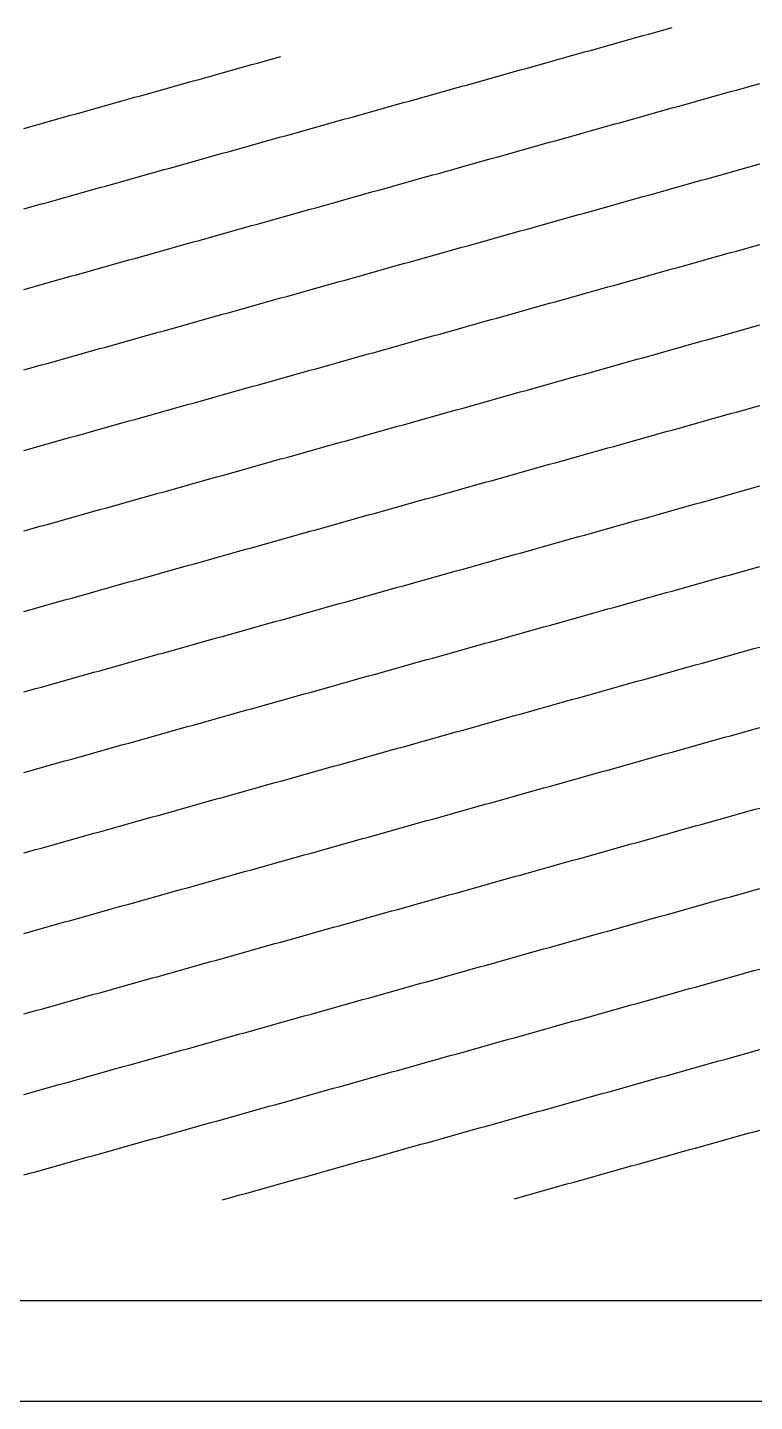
# Model space of a CAD drawing. Header units: millimetres. Extents: x 7 to 193, y 7 to 313.
# Drawn here: x 35.9 to 64.8, y 7 to 61.6 of the extents above; entities that cross this region are included whole.
import ezdxf

# ---------------------------------------------------------------- set-up
doc = ezdxf.new("R2010")
doc.units = ezdxf.units.MM
doc.layers.add('STUDY_GUIDES', color=7, linetype='Continuous')

msp = doc.modelspace()

# ---------------------------------------------------------------- linework, layer by layer
at = {"layer": 'STUDY_GUIDES'}
for points in [[(35.736, 54.4061), (35.968, 54.471), (36.2, 54.536), (36.432, 54.601), (36.664, 54.6659), (36.896, 54.7309), (37.128, 54.7958), (37.36, 54.8608), (37.592, 54.9258), (37.824, 54.9907), (38.056, 55.0557), (38.288, 55.1206), (38.52, 55.1856), (38.752, 55.2506), (38.984, 55.3155), (39.216, 55.3805), (39.448, 55.4454), (39.68, 55.5104), (39.912, 55.5754), (40.144, 55.6403), (40.376, 55.7053), (40.608, 55.7702), (40.84, 55.8352), (41.072, 55.9002), (41.304, 55.9651), (41.536, 56.0301), (41.768, 56.095), (42, 56.16), (42.232, 56.225), (42.464, 56.2899), (42.696, 56.3549), (42.928, 56.4198), (43.16, 56.4848), (43.392, 56.5498), (43.624, 56.6147), (43.856, 56.6797), (44.088, 56.7446), (44.32, 56.8096), (44.552, 56.8746), (44.784, 56.9395), (45.016, 57.0045), (45.248, 57.0694), (45.48, 57.1344), (45.712, 57.1994), (45.944, 57.2643), (46.176, 57.3293), (46.408, 57.3942), (46.64, 57.4592), (46.872, 57.5242), (47.104, 57.5891), (47.336, 57.6541), (47.568, 57.719), (47.8, 57.784), (48.032, 57.849), (48.264, 57.9139), (48.496, 57.9789), (48.728, 58.0438), (48.96, 58.1088), (49.192, 58.1738), (49.424, 58.2387), (49.656, 58.3037), (49.888, 58.3686), (50.12, 58.4336), (50.352, 58.4986), (50.584, 58.5635), (50.816, 58.6285), (51.048, 58.6934), (51.28, 58.7584), (51.512, 58.8234), (51.744, 58.8883), (51.976, 58.9533), (52.208, 59.0182), (52.44, 59.0832), (52.672, 59.1482), (52.904, 59.2131), (53.136, 59.2781), (53.368, 59.343), (53.6, 59.408), (53.832, 59.473), (54.064, 59.5379), (54.296, 59.6029), (54.528, 59.6678), (54.76, 59.7328), (54.992, 59.7978), (55.224, 59.8627), (55.456, 59.9277), (55.688, 59.9926), (55.92, 60.0576), (56.152, 60.1226), (56.384, 60.1875), (56.616, 60.2525), (56.848, 60.3174), (57.08, 60.3824), (57.312, 60.4474), (57.544, 60.5123), (57.776, 60.5773), (58.008, 60.6422), (58.24, 60.7072), (58.472, 60.7722), (58.704, 60.8371), (58.936, 60.9021), (59.168, 60.967), (59.4, 61.032), (59.632, 61.097), (59.864, 61.1619), (60.096, 61.2269), (60.328, 61.2918), (60.56, 61.3568), (60.792, 61.4218), (61.024, 61.4867), (61.256, 61.5517), (61.488, 61.6166)], [(35.736, 57.6061), (35.968, 57.671), (36.2, 57.736), (36.432, 57.801), (36.664, 57.8659), (36.896, 57.9309), (37.128, 57.9958), (37.36, 58.0608), (37.592, 58.1258), (37.824, 58.1907), (38.056, 58.2557), (38.288, 58.3206), (38.52, 58.3856), (38.752, 58.4506), (38.984, 58.5155), (39.216, 58.5805), (39.448, 58.6454), (39.68, 58.7104), (39.912, 58.7754), (40.144, 58.8403), (40.376, 58.9053), (40.608, 58.9702), (40.84, 59.0352), (41.072, 59.1002), (41.304, 59.1651), (41.536, 59.2301), (41.768, 59.295), (42, 59.36), (42.232, 59.425), (42.464, 59.4899), (42.696, 59.5549), (42.928, 59.6198), (43.16, 59.6848), (43.392, 59.7498), (43.624, 59.8147), (43.856, 59.8797), (44.088, 59.9446), (44.32, 60.0096), (44.552, 60.0746), (44.784, 60.1395), (45.016, 60.2045), (45.248, 60.2694), (45.48, 60.3344), (45.712, 60.3994), (45.944, 60.4643)], [(35.736, 51.2061), (35.968, 51.271), (36.2, 51.336), (36.432, 51.401), (36.664, 51.4659), (36.896, 51.5309), (37.128, 51.5958), (37.36, 51.6608), (37.592, 51.7258), (37.824, 51.7907), (38.056, 51.8557), (38.288, 51.9206), (38.52, 51.9856), (38.752, 52.0506), (38.984, 52.1155), (39.216, 52.1805), (39.448, 52.2454), (39.68, 52.3104), (39.912, 52.3754), (40.144, 52.4403), (40.376, 52.5053), (40.608, 52.5702), (40.84, 52.6352), (41.072, 52.7002), (41.304, 52.7651), (41.536, 52.8301), (41.768, 52.895), (42, 52.96), (42.232, 53.025), (42.464, 53.0899), (42.696, 53.1549), (42.928, 53.2198), (43.16, 53.2848), (43.392, 53.3498), (43.624, 53.4147), (43.856, 53.4797), (44.088, 53.5446), (44.32, 53.6096), (44.552, 53.6746), (44.784, 53.7395), (45.016, 53.8045), (45.248, 53.8694), (45.48, 53.9344), (45.712, 53.9994), (45.944, 54.0643), (46.176, 54.1293), (46.408, 54.1942), (46.64, 54.2592), (46.872, 54.3242), (47.104, 54.3891), (47.336, 54.4541), (47.568, 54.519), (47.8, 54.584), (48.032, 54.649), (48.264, 54.7139), (48.496, 54.7789), (48.728, 54.8438), (48.96, 54.9088), (49.192, 54.9738), (49.424, 55.0387), (49.656, 55.1037), (49.888, 55.1686), (50.12, 55.2336), (50.352, 55.2986), (50.584, 55.3635), (50.816, 55.4285), (51.048, 55.4934), (51.28, 55.5584), (51.512, 55.6234), (51.744, 55.6883), (51.976, 55.7533), (52.208, 55.8182), (52.44, 55.8832), (52.672, 55.9482), (52.904, 56.0131), (53.136, 56.0781), (53.368, 56.143), (53.6, 56.208), (53.832, 56.273), (54.064, 56.3379), (54.296, 56.4029), (54.528, 56.4678), (54.76, 56.5328), (54.992, 56.5978), (55.224, 56.6627), (55.456, 56.7277), (55.688, 56.7926), (55.92, 56.8576), (56.152, 56.9226), (56.384, 56.9875), (56.616, 57.0525), (56.848, 57.1174), (57.08, 57.1824), (57.312, 57.2474), (57.544, 57.3123), (57.776, 57.3773), (58.008, 57.4422), (58.24, 57.5072), (58.472, 57.5722), (58.704, 57.6371), (58.936, 57.7021), (59.168, 57.767), (59.4, 57.832), (59.632, 57.897), (59.864, 57.9619), (60.096, 58.0269), (60.328, 58.0918), (60.56, 58.1568), (60.792, 58.2218), (61.024, 58.2867), (61.256, 58.3517), (61.488, 58.4166), (61.72, 58.4816), (61.952, 58.5466), (62.184, 58.6115), (62.416, 58.6765), (62.648, 58.7414), (62.88, 58.8064), (63.112, 58.8714), (63.344, 58.9363), (63.576, 59.0013), (63.808, 59.0662), (64.04, 59.1312), (64.272, 59.1962), (64.504, 59.2611), (64.736, 59.3261), (64.968, 59.391)], [(35.736, 48.0061), (35.968, 48.071), (36.2, 48.136), (36.432, 48.201), (36.664, 48.2659), (36.896, 48.3309), (37.128, 48.3958), (37.36, 48.4608), (37.592, 48.5258), (37.824, 48.5907), (38.056, 48.6557), (38.288, 48.7206), (38.52, 48.7856), (38.752, 48.8506), (38.984, 48.9155), (39.216, 48.9805), (39.448, 49.0454), (39.68, 49.1104), (39.912, 49.1754), (40.144, 49.2403), (40.376, 49.3053), (40.608, 49.3702), (40.84, 49.4352), (41.072, 49.5002), (41.304, 49.5651), (41.536, 49.6301), (41.768, 49.695), (42, 49.76), (42.232, 49.825), (42.464, 49.8899), (42.696, 49.9549), (42.928, 50.0198), (43.16, 50.0848), (43.392, 50.1498), (43.624, 50.2147), (43.856, 50.2797), (44.088, 50.3446), (44.32, 50.4096), (44.552, 50.4746), (44.784, 50.5395), (45.016, 50.6045), (45.248, 50.6694), (45.48, 50.7344), (45.712, 50.7994), (45.944, 50.8643), (46.176, 50.9293), (46.408, 50.9942), (46.64, 51.0592), (46.872, 51.1242), (47.104, 51.1891), (47.336, 51.2541), (47.568, 51.319), (47.8, 51.384), (48.032, 51.449), (48.264, 51.5139), (48.496, 51.5789), (48.728, 51.6438), (48.96, 51.7088), (49.192, 51.7738), (49.424, 51.8387), (49.656, 51.9037), (49.888, 51.9686), (50.12, 52.0336), (50.352, 52.0986), (50.584, 52.1635), (50.816, 52.2285), (51.048, 52.2934), (51.28, 52.3584), (51.512, 52.4234), (51.744, 52.4883), (51.976, 52.5533), (52.208, 52.6182), (52.44, 52.6832), (52.672, 52.7482), (52.904, 52.8131), (53.136, 52.8781), (53.368, 52.943), (53.6, 53.008), (53.832, 53.073), (54.064, 53.1379), (54.296, 53.2029), (54.528, 53.2678), (54.76, 53.3328), (54.992, 53.3978), (55.224, 53.4627), (55.456, 53.5277), (55.688, 53.5926), (55.92, 53.6576), (56.152, 53.7226), (56.384, 53.7875), (56.616, 53.8525), (56.848, 53.9174), (57.08, 53.9824), (57.312, 54.0474), (57.544, 54.1123), (57.776, 54.1773), (58.008, 54.2422), (58.24, 54.3072), (58.472, 54.3722), (58.704, 54.4371), (58.936, 54.5021), (59.168, 54.567), (59.4, 54.632), (59.632, 54.697), (59.864, 54.7619), (60.096, 54.8269), (60.328, 54.8918), (60.56, 54.9568), (60.792, 55.0218), (61.024, 55.0867), (61.256, 55.1517), (61.488, 55.2166), (61.72, 55.2816), (61.952, 55.3466), (62.184, 55.4115), (62.416, 55.4765), (62.648, 55.5414), (62.88, 55.6064), (63.112, 55.6714), (63.344, 55.7363), (63.576, 55.8013), (63.808, 55.8662), (64.04, 55.9312), (64.272, 55.9962), (64.504, 56.0611), (64.736, 56.1261), (64.968, 56.191)], [(35.736, 44.8061), (35.968, 44.871), (36.2, 44.936), (36.432, 45.001), (36.664, 45.0659), (36.896, 45.1309), (37.128, 45.1958), (37.36, 45.2608), (37.592, 45.3258), (37.824, 45.3907), (38.056, 45.4557), (38.288, 45.5206), (38.52, 45.5856), (38.752, 45.6506), (38.984, 45.7155), (39.216, 45.7805), (39.448, 45.8454), (39.68, 45.9104), (39.912, 45.9754), (40.144, 46.0403), (40.376, 46.1053), (40.608, 46.1702), (40.84, 46.2352), (41.072, 46.3002), (41.304, 46.3651), (41.536, 46.4301), (41.768, 46.495), (42, 46.56), (42.232, 46.625), (42.464, 46.6899), (42.696, 46.7549), (42.928, 46.8198), (43.16, 46.8848), (43.392, 46.9498), (43.624, 47.0147), (43.856, 47.0797), (44.088, 47.1446), (44.32, 47.2096), (44.552, 47.2746), (44.784, 47.3395), (45.016, 47.4045), (45.248, 47.4694), (45.48, 47.5344), (45.712, 47.5994), (45.944, 47.6643), (46.176, 47.7293), (46.408, 47.7942), (46.64, 47.8592), (46.872, 47.9242), (47.104, 47.9891), (47.336, 48.0541), (47.568, 48.119), (47.8, 48.184), (48.032, 48.249), (48.264, 48.3139), (48.496, 48.3789), (48.728, 48.4438), (48.96, 48.5088), (49.192, 48.5738), (49.424, 48.6387), (49.656, 48.7037), (49.888, 48.7686), (50.12, 48.8336), (50.352, 48.8986), (50.584, 48.9635), (50.816, 49.0285), (51.048, 49.0934), (51.28, 49.1584), (51.512, 49.2234), (51.744, 49.2883), (51.976, 49.3533), (52.208, 49.4182), (52.44, 49.4832), (52.672, 49.5482), (52.904, 49.6131), (53.136, 49.6781), (53.368, 49.743), (53.6, 49.808), (53.832, 49.873), (54.064, 49.9379), (54.296, 50.0029), (54.528, 50.0678), (54.76, 50.1328), (54.992, 50.1978), (55.224, 50.2627), (55.456, 50.3277), (55.688, 50.3926), (55.92, 50.4576), (56.152, 50.5226), (56.384, 50.5875), (56.616, 50.6525), (56.848, 50.7174), (57.08, 50.7824), (57.312, 50.8474), (57.544, 50.9123), (57.776, 50.9773), (58.008, 51.0422), (58.24, 51.1072), (58.472, 51.1722), (58.704, 51.2371), (58.936, 51.3021), (59.168, 51.367), (59.4, 51.432), (59.632, 51.497), (59.864, 51.5619), (60.096, 51.6269), (60.328, 51.6918), (60.56, 51.7568), (60.792, 51.8218), (61.024, 51.8867), (61.256, 51.9517), (61.488, 52.0166), (61.72, 52.0816), (61.952, 52.1466), (62.184, 52.2115), (62.416, 52.2765), (62.648, 52.3414), (62.88, 52.4064), (63.112, 52.4714), (63.344, 52.5363), (63.576, 52.6013), (63.808, 52.6662), (64.04, 52.7312), (64.272, 52.7962), (64.504, 52.8611), (64.736, 52.9261), (64.968, 52.991)], [(35.736, 41.6061), (35.968, 41.671), (36.2, 41.736), (36.432, 41.801), (36.664, 41.8659), (36.896, 41.9309), (37.128, 41.9958), (37.36, 42.0608), (37.592, 42.1258), (37.824, 42.1907), (38.056, 42.2557), (38.288, 42.3206), (38.52, 42.3856), (38.752, 42.4506), (38.984, 42.5155), (39.216, 42.5805), (39.448, 42.6454), (39.68, 42.7104), (39.912, 42.7754), (40.144, 42.8403), (40.376, 42.9053), (40.608, 42.9702), (40.84, 43.0352), (41.072, 43.1002), (41.304, 43.1651), (41.536, 43.2301), (41.768, 43.295), (42, 43.36), (42.232, 43.425), (42.464, 43.4899), (42.696, 43.5549), (42.928, 43.6198), (43.16, 43.6848), (43.392, 43.7498), (43.624, 43.8147), (43.856, 43.8797), (44.088, 43.9446), (44.32, 44.0096), (44.552, 44.0746), (44.784, 44.1395), (45.016, 44.2045), (45.248, 44.2694), (45.48, 44.3344), (45.712, 44.3994), (45.944, 44.4643), (46.176, 44.5293), (46.408, 44.5942), (46.64, 44.6592), (46.872, 44.7242), (47.104, 44.7891), (47.336, 44.8541), (47.568, 44.919), (47.8, 44.984), (48.032, 45.049), (48.264, 45.1139), (48.496, 45.1789), (48.728, 45.2438), (48.96, 45.3088), (49.192, 45.3738), (49.424, 45.4387), (49.656, 45.5037), (49.888, 45.5686), (50.12, 45.6336), (50.352, 45.6986), (50.584, 45.7635), (50.816, 45.8285), (51.048, 45.8934), (51.28, 45.9584), (51.512, 46.0234), (51.744, 46.0883), (51.976, 46.1533), (52.208, 46.2182), (52.44, 46.2832), (52.672, 46.3482), (52.904, 46.4131), (53.136, 46.4781), (53.368, 46.543), (53.6, 46.608), (53.832, 46.673), (54.064, 46.7379), (54.296, 46.8029), (54.528, 46.8678), (54.76, 46.9328), (54.992, 46.9978), (55.224, 47.0627), (55.456, 47.1277), (55.688, 47.1926), (55.92, 47.2576), (56.152, 47.3226), (56.384, 47.3875), (56.616, 47.4525), (56.848, 47.5174), (57.08, 47.5824), (57.312, 47.6474), (57.544, 47.7123), (57.776, 47.7773), (58.008, 47.8422), (58.24, 47.9072), (58.472, 47.9722), (58.704, 48.0371), (58.936, 48.1021), (59.168, 48.167), (59.4, 48.232), (59.632, 48.297), (59.864, 48.3619), (60.096, 48.4269), (60.328, 48.4918), (60.56, 48.5568), (60.792, 48.6218), (61.024, 48.6867), (61.256, 48.7517), (61.488, 48.8166), (61.72, 48.8816), (61.952, 48.9466), (62.184, 49.0115), (62.416, 49.0765), (62.648, 49.1414), (62.88, 49.2064), (63.112, 49.2714), (63.344, 49.3363), (63.576, 49.4013), (63.808, 49.4662), (64.04, 49.5312), (64.272, 49.5962), (64.504, 49.6611), (64.736, 49.7261), (64.968, 49.791)], [(35.736, 38.4061), (35.968, 38.471), (36.2, 38.536), (36.432, 38.601), (36.664, 38.6659), (36.896, 38.7309), (37.128, 38.7958), (37.36, 38.8608), (37.592, 38.9258), (37.824, 38.9907), (38.056, 39.0557), (38.288, 39.1206), (38.52, 39.1856), (38.752, 39.2506), (38.984, 39.3155), (39.216, 39.3805), (39.448, 39.4454), (39.68, 39.5104), (39.912, 39.5754), (40.144, 39.6403), (40.376, 39.7053), (40.608, 39.7702), (40.84, 39.8352), (41.072, 39.9002), (41.304, 39.9651), (41.536, 40.0301), (41.768, 40.095), (42, 40.16), (42.232, 40.225), (42.464, 40.2899), (42.696, 40.3549), (42.928, 40.4198), (43.16, 40.4848), (43.392, 40.5498), (43.624, 40.6147), (43.856, 40.6797), (44.088, 40.7446), (44.32, 40.8096), (44.552, 40.8746), (44.784, 40.9395), (45.016, 41.0045), (45.248, 41.0694), (45.48, 41.1344), (45.712, 41.1994), (45.944, 41.2643), (46.176, 41.3293), (46.408, 41.3942), (46.64, 41.4592), (46.872, 41.5242), (47.104, 41.5891), (47.336, 41.6541), (47.568, 41.719), (47.8, 41.784), (48.032, 41.849), (48.264, 41.9139), (48.496, 41.9789), (48.728, 42.0438), (48.96, 42.1088), (49.192, 42.1738), (49.424, 42.2387), (49.656, 42.3037), (49.888, 42.3686), (50.12, 42.4336), (50.352, 42.4986), (50.584, 42.5635), (50.816, 42.6285), (51.048, 42.6934), (51.28, 42.7584), (51.512, 42.8234), (51.744, 42.8883), (51.976, 42.9533), (52.208, 43.0182), (52.44, 43.0832), (52.672, 43.1482), (52.904, 43.2131), (53.136, 43.2781), (53.368, 43.343), (53.6, 43.408), (53.832, 43.473), (54.064, 43.5379), (54.296, 43.6029), (54.528, 43.6678), (54.76, 43.7328), (54.992, 43.7978), (55.224, 43.8627), (55.456, 43.9277), (55.688, 43.9926), (55.92, 44.0576), (56.152, 44.1226), (56.384, 44.1875), (56.616, 44.2525), (56.848, 44.3174), (57.08, 44.3824), (57.312, 44.4474), (57.544, 44.5123), (57.776, 44.5773), (58.008, 44.6422), (58.24, 44.7072), (58.472, 44.7722), (58.704, 44.8371), (58.936, 44.9021), (59.168, 44.967), (59.4, 45.032), (59.632, 45.097), (59.864, 45.1619), (60.096, 45.2269), (60.328, 45.2918), (60.56, 45.3568), (60.792, 45.4218), (61.024, 45.4867), (61.256, 45.5517), (61.488, 45.6166), (61.72, 45.6816), (61.952, 45.7466), (62.184, 45.8115), (62.416, 45.8765), (62.648, 45.9414), (62.88, 46.0064), (63.112, 46.0714), (63.344, 46.1363), (63.576, 46.2013), (63.808, 46.2662), (64.04, 46.3312), (64.272, 46.3962), (64.504, 46.4611), (64.736, 46.5261), (64.968, 46.591)], [(35.736, 35.2061), (35.968, 35.271), (36.2, 35.336), (36.432, 35.401), (36.664, 35.4659), (36.896, 35.5309), (37.128, 35.5958), (37.36, 35.6608), (37.592, 35.7258), (37.824, 35.7907), (38.056, 35.8557), (38.288, 35.9206), (38.52, 35.9856), (38.752, 36.0506), (38.984, 36.1155), (39.216, 36.1805), (39.448, 36.2454), (39.68, 36.3104), (39.912, 36.3754), (40.144, 36.4403), (40.376, 36.5053), (40.608, 36.5702), (40.84, 36.6352), (41.072, 36.7002), (41.304, 36.7651), (41.536, 36.8301), (41.768, 36.895), (42, 36.96), (42.232, 37.025), (42.464, 37.0899), (42.696, 37.1549), (42.928, 37.2198), (43.16, 37.2848), (43.392, 37.3498), (43.624, 37.4147), (43.856, 37.4797), (44.088, 37.5446), (44.32, 37.6096), (44.552, 37.6746), (44.784, 37.7395), (45.016, 37.8045), (45.248, 37.8694), (45.48, 37.9344), (45.712, 37.9994), (45.944, 38.0643), (46.176, 38.1293), (46.408, 38.1942), (46.64, 38.2592), (46.872, 38.3242), (47.104, 38.3891), (47.336, 38.4541), (47.568, 38.519), (47.8, 38.584), (48.032, 38.649), (48.264, 38.7139), (48.496, 38.7789), (48.728, 38.8438), (48.96, 38.9088), (49.192, 38.9738), (49.424, 39.0387), (49.656, 39.1037), (49.888, 39.1686), (50.12, 39.2336), (50.352, 39.2986), (50.584, 39.3635), (50.816, 39.4285), (51.048, 39.4934), (51.28, 39.5584), (51.512, 39.6234), (51.744, 39.6883), (51.976, 39.7533), (52.208, 39.8182), (52.44, 39.8832), (52.672, 39.9482), (52.904, 40.0131), (53.136, 40.0781), (53.368, 40.143), (53.6, 40.208), (53.832, 40.273), (54.064, 40.3379), (54.296, 40.4029), (54.528, 40.4678), (54.76, 40.5328), (54.992, 40.5978), (55.224, 40.6627), (55.456, 40.7277), (55.688, 40.7926), (55.92, 40.8576), (56.152, 40.9226), (56.384, 40.9875), (56.616, 41.0525), (56.848, 41.1174), (57.08, 41.1824), (57.312, 41.2474), (57.544, 41.3123), (57.776, 41.3773), (58.008, 41.4422), (58.24, 41.5072), (58.472, 41.5722), (58.704, 41.6371), (58.936, 41.7021), (59.168, 41.767), (59.4, 41.832), (59.632, 41.897), (59.864, 41.9619), (60.096, 42.0269), (60.328, 42.0918), (60.56, 42.1568), (60.792, 42.2218), (61.024, 42.2867), (61.256, 42.3517), (61.488, 42.4166), (61.72, 42.4816), (61.952, 42.5466), (62.184, 42.6115), (62.416, 42.6765), (62.648, 42.7414), (62.88, 42.8064), (63.112, 42.8714), (63.344, 42.9363), (63.576, 43.0013), (63.808, 43.0662), (64.04, 43.1312), (64.272, 43.1962), (64.504, 43.2611), (64.736, 43.3261), (64.968, 43.391)], [(35.736, 32.0061), (35.968, 32.071), (36.2, 32.136), (36.432, 32.201), (36.664, 32.2659), (36.896, 32.3309), (37.128, 32.3958), (37.36, 32.4608), (37.592, 32.5258), (37.824, 32.5907), (38.056, 32.6557), (38.288, 32.7206), (38.52, 32.7856), (38.752, 32.8506), (38.984, 32.9155), (39.216, 32.9805), (39.448, 33.0454), (39.68, 33.1104), (39.912, 33.1754), (40.144, 33.2403), (40.376, 33.3053), (40.608, 33.3702), (40.84, 33.4352), (41.072, 33.5002), (41.304, 33.5651), (41.536, 33.6301), (41.768, 33.695), (42, 33.76), (42.232, 33.825), (42.464, 33.8899), (42.696, 33.9549), (42.928, 34.0198), (43.16, 34.0848), (43.392, 34.1498), (43.624, 34.2147), (43.856, 34.2797), (44.088, 34.3446), (44.32, 34.4096), (44.552, 34.4746), (44.784, 34.5395), (45.016, 34.6045), (45.248, 34.6694), (45.48, 34.7344), (45.712, 34.7994), (45.944, 34.8643), (46.176, 34.9293), (46.408, 34.9942), (46.64, 35.0592), (46.872, 35.1242), (47.104, 35.1891), (47.336, 35.2541), (47.568, 35.319), (47.8, 35.384), (48.032, 35.449), (48.264, 35.5139), (48.496, 35.5789), (48.728, 35.6438), (48.96, 35.7088), (49.192, 35.7738), (49.424, 35.8387), (49.656, 35.9037), (49.888, 35.9686), (50.12, 36.0336), (50.352, 36.0986), (50.584, 36.1635), (50.816, 36.2285), (51.048, 36.2934), (51.28, 36.3584), (51.512, 36.4234), (51.744, 36.4883), (51.976, 36.5533), (52.208, 36.6182), (52.44, 36.6832), (52.672, 36.7482), (52.904, 36.8131), (53.136, 36.8781), (53.368, 36.943), (53.6, 37.008), (53.832, 37.073), (54.064, 37.1379), (54.296, 37.2029), (54.528, 37.2678), (54.76, 37.3328), (54.992, 37.3978), (55.224, 37.4627), (55.456, 37.5277), (55.688, 37.5926), (55.92, 37.6576), (56.152, 37.7226), (56.384, 37.7875), (56.616, 37.8525), (56.848, 37.9174), (57.08, 37.9824), (57.312, 38.0474), (57.544, 38.1123), (57.776, 38.1773), (58.008, 38.2422), (58.24, 38.3072), (58.472, 38.3722), (58.704, 38.4371), (58.936, 38.5021), (59.168, 38.567), (59.4, 38.632), (59.632, 38.697), (59.864, 38.7619), (60.096, 38.8269), (60.328, 38.8918), (60.56, 38.9568), (60.792, 39.0218), (61.024, 39.0867), (61.256, 39.1517), (61.488, 39.2166), (61.72, 39.2816), (61.952, 39.3466), (62.184, 39.4115), (62.416, 39.4765), (62.648, 39.5414), (62.88, 39.6064), (63.112, 39.6714), (63.344, 39.7363), (63.576, 39.8013), (63.808, 39.8662), (64.04, 39.9312), (64.272, 39.9962), (64.504, 40.0611), (64.736, 40.1261), (64.968, 40.191)], [(35.736, 28.8061), (35.968, 28.871), (36.2, 28.936), (36.432, 29.001), (36.664, 29.0659), (36.896, 29.1309), (37.128, 29.1958), (37.36, 29.2608), (37.592, 29.3258), (37.824, 29.3907), (38.056, 29.4557), (38.288, 29.5206), (38.52, 29.5856), (38.752, 29.6506), (38.984, 29.7155), (39.216, 29.7805), (39.448, 29.8454), (39.68, 29.9104), (39.912, 29.9754), (40.144, 30.0403), (40.376, 30.1053), (40.608, 30.1702), (40.84, 30.2352), (41.072, 30.3002), (41.304, 30.3651), (41.536, 30.4301), (41.768, 30.495), (42, 30.56), (42.232, 30.625), (42.464, 30.6899), (42.696, 30.7549), (42.928, 30.8198), (43.16, 30.8848), (43.392, 30.9498), (43.624, 31.0147), (43.856, 31.0797), (44.088, 31.1446), (44.32, 31.2096), (44.552, 31.2746), (44.784, 31.3395), (45.016, 31.4045), (45.248, 31.4694), (45.48, 31.5344), (45.712, 31.5994), (45.944, 31.6643), (46.176, 31.7293), (46.408, 31.7942), (46.64, 31.8592), (46.872, 31.9242), (47.104, 31.9891), (47.336, 32.0541), (47.568, 32.119), (47.8, 32.184), (48.032, 32.249), (48.264, 32.3139), (48.496, 32.3789), (48.728, 32.4438), (48.96, 32.5088), (49.192, 32.5738), (49.424, 32.6387), (49.656, 32.7037), (49.888, 32.7686), (50.12, 32.8336), (50.352, 32.8986), (50.584, 32.9635), (50.816, 33.0285), (51.048, 33.0934), (51.28, 33.1584), (51.512, 33.2234), (51.744, 33.2883), (51.976, 33.3533), (52.208, 33.4182), (52.44, 33.4832), (52.672, 33.5482), (52.904, 33.6131), (53.136, 33.6781), (53.368, 33.743), (53.6, 33.808), (53.832, 33.873), (54.064, 33.9379), (54.296, 34.0029), (54.528, 34.0678), (54.76, 34.1328), (54.992, 34.1978), (55.224, 34.2627), (55.456, 34.3277), (55.688, 34.3926), (55.92, 34.4576), (56.152, 34.5226), (56.384, 34.5875), (56.616, 34.6525), (56.848, 34.7174), (57.08, 34.7824), (57.312, 34.8474), (57.544, 34.9123), (57.776, 34.9773), (58.008, 35.0422), (58.24, 35.1072), (58.472, 35.1722), (58.704, 35.2371), (58.936, 35.3021), (59.168, 35.367), (59.4, 35.432), (59.632, 35.497), (59.864, 35.5619), (60.096, 35.6269), (60.328, 35.6918), (60.56, 35.7568), (60.792, 35.8218), (61.024, 35.8867), (61.256, 35.9517), (61.488, 36.0166), (61.72, 36.0816), (61.952, 36.1466), (62.184, 36.2115), (62.416, 36.2765), (62.648, 36.3414), (62.88, 36.4064), (63.112, 36.4714), (63.344, 36.5363), (63.576, 36.6013), (63.808, 36.6662), (64.04, 36.7312), (64.272, 36.7962), (64.504, 36.8611), (64.736, 36.9261), (64.968, 36.991)], [(35.736, 25.6061), (35.968, 25.671), (36.2, 25.736), (36.432, 25.801), (36.664, 25.8659), (36.896, 25.9309), (37.128, 25.9958), (37.36, 26.0608), (37.592, 26.1258), (37.824, 26.1907), (38.056, 26.2557), (38.288, 26.3206), (38.52, 26.3856), (38.752, 26.4506), (38.984, 26.5155), (39.216, 26.5805), (39.448, 26.6454), (39.68, 26.7104), (39.912, 26.7754), (40.144, 26.8403), (40.376, 26.9053), (40.608, 26.9702), (40.84, 27.0352), (41.072, 27.1002), (41.304, 27.1651), (41.536, 27.2301), (41.768, 27.295), (42, 27.36), (42.232, 27.425), (42.464, 27.4899), (42.696, 27.5549), (42.928, 27.6198), (43.16, 27.6848), (43.392, 27.7498), (43.624, 27.8147), (43.856, 27.8797), (44.088, 27.9446), (44.32, 28.0096), (44.552, 28.0746), (44.784, 28.1395), (45.016, 28.2045), (45.248, 28.2694), (45.48, 28.3344), (45.712, 28.3994), (45.944, 28.4643), (46.176, 28.5293), (46.408, 28.5942), (46.64, 28.6592), (46.872, 28.7242), (47.104, 28.7891), (47.336, 28.8541), (47.568, 28.919), (47.8, 28.984), (48.032, 29.049), (48.264, 29.1139), (48.496, 29.1789), (48.728, 29.2438), (48.96, 29.3088), (49.192, 29.3738), (49.424, 29.4387), (49.656, 29.5037), (49.888, 29.5686), (50.12, 29.6336), (50.352, 29.6986), (50.584, 29.7635), (50.816, 29.8285), (51.048, 29.8934), (51.28, 29.9584), (51.512, 30.0234), (51.744, 30.0883), (51.976, 30.1533), (52.208, 30.2182), (52.44, 30.2832), (52.672, 30.3482), (52.904, 30.4131), (53.136, 30.4781), (53.368, 30.543), (53.6, 30.608), (53.832, 30.673), (54.064, 30.7379), (54.296, 30.8029), (54.528, 30.8678), (54.76, 30.9328), (54.992, 30.9978), (55.224, 31.0627), (55.456, 31.1277), (55.688, 31.1926), (55.92, 31.2576), (56.152, 31.3226), (56.384, 31.3875), (56.616, 31.4525), (56.848, 31.5174), (57.08, 31.5824), (57.312, 31.6474), (57.544, 31.7123), (57.776, 31.7773), (58.008, 31.8422), (58.24, 31.9072), (58.472, 31.9722), (58.704, 32.0371), (58.936, 32.1021), (59.168, 32.167), (59.4, 32.232), (59.632, 32.297), (59.864, 32.3619), (60.096, 32.4269), (60.328, 32.4918), (60.56, 32.5568), (60.792, 32.6218), (61.024, 32.6867), (61.256, 32.7517), (61.488, 32.8166), (61.72, 32.8816), (61.952, 32.9466), (62.184, 33.0115), (62.416, 33.0765), (62.648, 33.1414), (62.88, 33.2064), (63.112, 33.2714), (63.344, 33.3363), (63.576, 33.4013), (63.808, 33.4662), (64.04, 33.5312), (64.272, 33.5962), (64.504, 33.6611), (64.736, 33.7261), (64.968, 33.791)], [(35.736, 22.4061), (35.968, 22.471), (36.2, 22.536), (36.432, 22.601), (36.664, 22.6659), (36.896, 22.7309), (37.128, 22.7958), (37.36, 22.8608), (37.592, 22.9258), (37.824, 22.9907), (38.056, 23.0557), (38.288, 23.1206), (38.52, 23.1856), (38.752, 23.2506), (38.984, 23.3155), (39.216, 23.3805), (39.448, 23.4454), (39.68, 23.5104), (39.912, 23.5754), (40.144, 23.6403), (40.376, 23.7053), (40.608, 23.7702), (40.84, 23.8352), (41.072, 23.9002), (41.304, 23.9651), (41.536, 24.0301), (41.768, 24.095), (42, 24.16), (42.232, 24.225), (42.464, 24.2899), (42.696, 24.3549), (42.928, 24.4198), (43.16, 24.4848), (43.392, 24.5498), (43.624, 24.6147), (43.856, 24.6797), (44.088, 24.7446), (44.32, 24.8096), (44.552, 24.8746), (44.784, 24.9395), (45.016, 25.0045), (45.248, 25.0694), (45.48, 25.1344), (45.712, 25.1994), (45.944, 25.2643), (46.176, 25.3293), (46.408, 25.3942), (46.64, 25.4592), (46.872, 25.5242), (47.104, 25.5891), (47.336, 25.6541), (47.568, 25.719), (47.8, 25.784), (48.032, 25.849), (48.264, 25.9139), (48.496, 25.9789), (48.728, 26.0438), (48.96, 26.1088), (49.192, 26.1738), (49.424, 26.2387), (49.656, 26.3037), (49.888, 26.3686), (50.12, 26.4336), (50.352, 26.4986), (50.584, 26.5635), (50.816, 26.6285), (51.048, 26.6934), (51.28, 26.7584), (51.512, 26.8234), (51.744, 26.8883), (51.976, 26.9533), (52.208, 27.0182), (52.44, 27.0832), (52.672, 27.1482), (52.904, 27.2131), (53.136, 27.2781), (53.368, 27.343), (53.6, 27.408), (53.832, 27.473), (54.064, 27.5379), (54.296, 27.6029), (54.528, 27.6678), (54.76, 27.7328), (54.992, 27.7978), (55.224, 27.8627), (55.456, 27.9277), (55.688, 27.9926), (55.92, 28.0576), (56.152, 28.1226), (56.384, 28.1875), (56.616, 28.2525), (56.848, 28.3174), (57.08, 28.3824), (57.312, 28.4474), (57.544, 28.5123), (57.776, 28.5773), (58.008, 28.6422), (58.24, 28.7072), (58.472, 28.7722), (58.704, 28.8371), (58.936, 28.9021), (59.168, 28.967), (59.4, 29.032), (59.632, 29.097), (59.864, 29.1619), (60.096, 29.2269), (60.328, 29.2918), (60.56, 29.3568), (60.792, 29.4218), (61.024, 29.4867), (61.256, 29.5517), (61.488, 29.6166), (61.72, 29.6816), (61.952, 29.7466), (62.184, 29.8115), (62.416, 29.8765), (62.648, 29.9414), (62.88, 30.0064), (63.112, 30.0714), (63.344, 30.1363), (63.576, 30.2013), (63.808, 30.2662), (64.04, 30.3312), (64.272, 30.3962), (64.504, 30.4611), (64.736, 30.5261), (64.968, 30.591)], [(35.736, 19.2061), (35.968, 19.271), (36.2, 19.336), (36.432, 19.401), (36.664, 19.4659), (36.896, 19.5309), (37.128, 19.5958), (37.36, 19.6608), (37.592, 19.7258), (37.824, 19.7907), (38.056, 19.8557), (38.288, 19.9206), (38.52, 19.9856), (38.752, 20.0506), (38.984, 20.1155), (39.216, 20.1805), (39.448, 20.2454), (39.68, 20.3104), (39.912, 20.3754), (40.144, 20.4403), (40.376, 20.5053), (40.608, 20.5702), (40.84, 20.6352), (41.072, 20.7002), (41.304, 20.7651), (41.536, 20.8301), (41.768, 20.895), (42, 20.96), (42.232, 21.025), (42.464, 21.0899), (42.696, 21.1549), (42.928, 21.2198), (43.16, 21.2848), (43.392, 21.3498), (43.624, 21.4147), (43.856, 21.4797), (44.088, 21.5446), (44.32, 21.6096), (44.552, 21.6746), (44.784, 21.7395), (45.016, 21.8045), (45.248, 21.8694), (45.48, 21.9344), (45.712, 21.9994), (45.944, 22.0643), (46.176, 22.1293), (46.408, 22.1942), (46.64, 22.2592), (46.872, 22.3242), (47.104, 22.3891), (47.336, 22.4541), (47.568, 22.519), (47.8, 22.584), (48.032, 22.649), (48.264, 22.7139), (48.496, 22.7789), (48.728, 22.8438), (48.96, 22.9088), (49.192, 22.9738), (49.424, 23.0387), (49.656, 23.1037), (49.888, 23.1686), (50.12, 23.2336), (50.352, 23.2986), (50.584, 23.3635), (50.816, 23.4285), (51.048, 23.4934), (51.28, 23.5584), (51.512, 23.6234), (51.744, 23.6883), (51.976, 23.7533), (52.208, 23.8182), (52.44, 23.8832), (52.672, 23.9482), (52.904, 24.0131), (53.136, 24.0781), (53.368, 24.143), (53.6, 24.208), (53.832, 24.273), (54.064, 24.3379), (54.296, 24.4029), (54.528, 24.4678), (54.76, 24.5328), (54.992, 24.5978), (55.224, 24.6627), (55.456, 24.7277), (55.688, 24.7926), (55.92, 24.8576), (56.152, 24.9226), (56.384, 24.9875), (56.616, 25.0525), (56.848, 25.1174), (57.08, 25.1824), (57.312, 25.2474), (57.544, 25.3123), (57.776, 25.3773), (58.008, 25.4422), (58.24, 25.5072), (58.472, 25.5722), (58.704, 25.6371), (58.936, 25.7021), (59.168, 25.767), (59.4, 25.832), (59.632, 25.897), (59.864, 25.9619), (60.096, 26.0269), (60.328, 26.0918), (60.56, 26.1568), (60.792, 26.2218), (61.024, 26.2867), (61.256, 26.3517), (61.488, 26.4166), (61.72, 26.4816), (61.952, 26.5466), (62.184, 26.6115), (62.416, 26.6765), (62.648, 26.7414), (62.88, 26.8064), (63.112, 26.8714), (63.344, 26.9363), (63.576, 27.0013), (63.808, 27.0662), (64.04, 27.1312), (64.272, 27.1962), (64.504, 27.2611), (64.736, 27.3261), (64.968, 27.391)], [(35.736, 16.0061), (35.968, 16.071), (36.2, 16.136), (36.432, 16.201), (36.664, 16.2659), (36.896, 16.3309), (37.128, 16.3958), (37.36, 16.4608), (37.592, 16.5258), (37.824, 16.5907), (38.056, 16.6557), (38.288, 16.7206), (38.52, 16.7856), (38.752, 16.8506), (38.984, 16.9155), (39.216, 16.9805), (39.448, 17.0454), (39.68, 17.1104), (39.912, 17.1754), (40.144, 17.2403), (40.376, 17.3053), (40.608, 17.3702), (40.84, 17.4352), (41.072, 17.5002), (41.304, 17.5651), (41.536, 17.6301), (41.768, 17.695), (42, 17.76), (42.232, 17.825), (42.464, 17.8899), (42.696, 17.9549), (42.928, 18.0198), (43.16, 18.0848), (43.392, 18.1498), (43.624, 18.2147), (43.856, 18.2797), (44.088, 18.3446), (44.32, 18.4096), (44.552, 18.4746), (44.784, 18.5395), (45.016, 18.6045), (45.248, 18.6694), (45.48, 18.7344), (45.712, 18.7994), (45.944, 18.8643), (46.176, 18.9293), (46.408, 18.9942), (46.64, 19.0592), (46.872, 19.1242), (47.104, 19.1891), (47.336, 19.2541), (47.568, 19.319), (47.8, 19.384), (48.032, 19.449), (48.264, 19.5139), (48.496, 19.5789), (48.728, 19.6438), (48.96, 19.7088), (49.192, 19.7738), (49.424, 19.8387), (49.656, 19.9037), (49.888, 19.9686), (50.12, 20.0336), (50.352, 20.0986), (50.584, 20.1635), (50.816, 20.2285), (51.048, 20.2934), (51.28, 20.3584), (51.512, 20.4234), (51.744, 20.4883), (51.976, 20.5533), (52.208, 20.6182), (52.44, 20.6832), (52.672, 20.7482), (52.904, 20.8131), (53.136, 20.8781), (53.368, 20.943), (53.6, 21.008), (53.832, 21.073), (54.064, 21.1379), (54.296, 21.2029), (54.528, 21.2678), (54.76, 21.3328), (54.992, 21.3978), (55.224, 21.4627), (55.456, 21.5277), (55.688, 21.5926), (55.92, 21.6576), (56.152, 21.7226), (56.384, 21.7875), (56.616, 21.8525), (56.848, 21.9174), (57.08, 21.9824), (57.312, 22.0474), (57.544, 22.1123), (57.776, 22.1773), (58.008, 22.2422), (58.24, 22.3072), (58.472, 22.3722), (58.704, 22.4371), (58.936, 22.5021), (59.168, 22.567), (59.4, 22.632), (59.632, 22.697), (59.864, 22.7619), (60.096, 22.8269), (60.328, 22.8918), (60.56, 22.9568), (60.792, 23.0218), (61.024, 23.0867), (61.256, 23.1517), (61.488, 23.2166), (61.72, 23.2816), (61.952, 23.3466), (62.184, 23.4115), (62.416, 23.4765), (62.648, 23.5414), (62.88, 23.6064), (63.112, 23.6714), (63.344, 23.7363), (63.576, 23.8013), (63.808, 23.8662), (64.04, 23.9312), (64.272, 23.9962), (64.504, 24.0611), (64.736, 24.1261), (64.968, 24.191)], [(43.624, 15.0147), (43.856, 15.0797), (44.088, 15.1446), (44.32, 15.2096), (44.552, 15.2746), (44.784, 15.3395), (45.016, 15.4045), (45.248, 15.4694), (45.48, 15.5344), (45.712, 15.5994), (45.944, 15.6643), (46.176, 15.7293), (46.408, 15.7942), (46.64, 15.8592), (46.872, 15.9242), (47.104, 15.9891), (47.336, 16.0541), (47.568, 16.119), (47.8, 16.184), (48.032, 16.249), (48.264, 16.3139), (48.496, 16.3789), (48.728, 16.4438), (48.96, 16.5088), (49.192, 16.5738), (49.424, 16.6387), (49.656, 16.7037), (49.888, 16.7686), (50.12, 16.8336), (50.352, 16.8986), (50.584, 16.9635), (50.816, 17.0285), (51.048, 17.0934), (51.28, 17.1584), (51.512, 17.2234), (51.744, 17.2883), (51.976, 17.3533), (52.208, 17.4182), (52.44, 17.4832), (52.672, 17.5482), (52.904, 17.6131), (53.136, 17.6781), (53.368, 17.743), (53.6, 17.808), (53.832, 17.873), (54.064, 17.9379), (54.296, 18.0029), (54.528, 18.0678), (54.76, 18.1328), (54.992, 18.1978), (55.224, 18.2627), (55.456, 18.3277), (55.688, 18.3926), (55.92, 18.4576), (56.152, 18.5226), (56.384, 18.5875), (56.616, 18.6525), (56.848, 18.7174), (57.08, 18.7824), (57.312, 18.8474), (57.544, 18.9123), (57.776, 18.9773), (58.008, 19.0422), (58.24, 19.1072), (58.472, 19.1722), (58.704, 19.2371), (58.936, 19.3021), (59.168, 19.367), (59.4, 19.432), (59.632, 19.497), (59.864, 19.5619), (60.096, 19.6269), (60.328, 19.6918), (60.56, 19.7568), (60.792, 19.8218), (61.024, 19.8867), (61.256, 19.9517), (61.488, 20.0166), (61.72, 20.0816), (61.952, 20.1466), (62.184, 20.2115), (62.416, 20.2765), (62.648, 20.3414), (62.88, 20.4064), (63.112, 20.4714), (63.344, 20.5363), (63.576, 20.6013), (63.808, 20.6662), (64.04, 20.7312), (64.272, 20.7962), (64.504, 20.8611), (64.736, 20.9261), (64.968, 20.991)], [(55.224, 15.0627), (55.456, 15.1277), (55.688, 15.1926), (55.92, 15.2576), (56.152, 15.3226), (56.384, 15.3875), (56.616, 15.4525), (56.848, 15.5174), (57.08, 15.5824), (57.312, 15.6474), (57.544, 15.7123), (57.776, 15.7773), (58.008, 15.8422), (58.24, 15.9072), (58.472, 15.9722), (58.704, 16.0371), (58.936, 16.1021), (59.168, 16.167), (59.4, 16.232), (59.632, 16.297), (59.864, 16.3619), (60.096, 16.4269), (60.328, 16.4918), (60.56, 16.5568), (60.792, 16.6218), (61.024, 16.6867), (61.256, 16.7517), (61.488, 16.8166), (61.72, 16.8816), (61.952, 16.9466), (62.184, 17.0115), (62.416, 17.0765), (62.648, 17.1414), (62.88, 17.2064), (63.112, 17.2714), (63.344, 17.3363), (63.576, 17.4013), (63.808, 17.4662), (64.04, 17.5312), (64.272, 17.5962), (64.504, 17.6611), (64.736, 17.7261), (64.968, 17.791)], [(180, 11), (20, 11)], [(181, 7), (19, 7)]]:
    msp.add_lwpolyline(points, dxfattribs=at)

doc.saveas('drawing.dxf')
